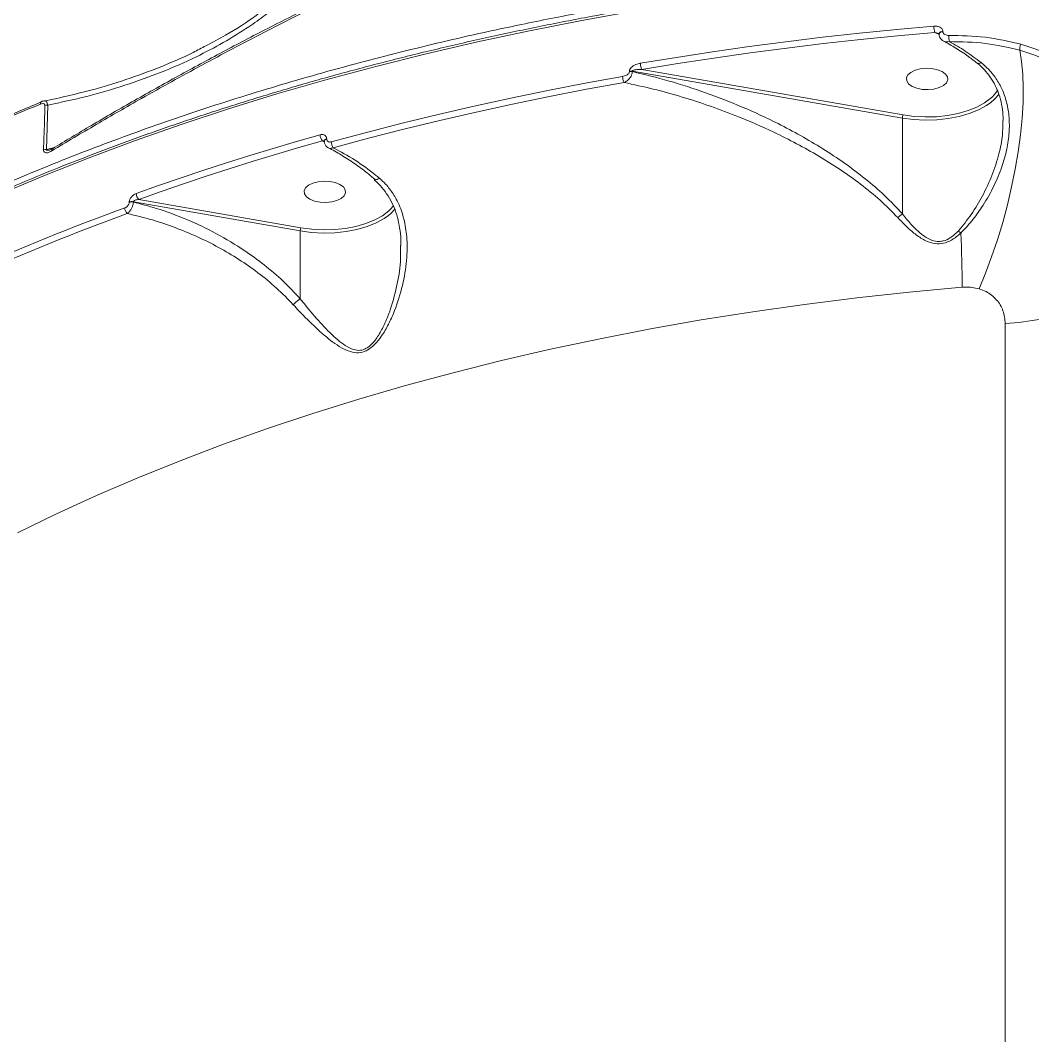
# Model space of a CAD drawing. Header units: millimetres. Extents: x -7151 to 6134, y -5040 to 5562.
# Drawn here: x -293.6 to -74.1, y 1730 to 1950 of the extents above; entities that cross this region are included whole.
import ezdxf

# ---------------------------------------------------------------- set-up
doc = ezdxf.new("R2010")
doc.units = ezdxf.units.MM
doc.layers.add('DIKOM_ОБЪЕКТ', color=7, linetype='Continuous')

msp = doc.modelspace()

# ---------------------------------------------------------------- linework, layer by layer
at = {"layer": 'DIKOM_ОБЪЕКТ', "color": 7, "linetype": 'Continuous', "lineweight": 15}
for p, q in [((-94.393, 1946.95), (-95.375, 1947.377)), ((-93.581, 1947.619), (-93.581, 1947.545)), ((-161.542, 1938.903), (-161.542, 1939.007)), ((-160.904, 1939.007), (-160.904, 1938.902)), ((-102.374, 1928.839), (-160.904, 1939.007)), ((-158.863, 1939.353), (-102.212, 1929.511)), ((-287.641, 1931.638), (-287.935, 1922.033)), ((-102.374, 1908.055), (-102.374, 1928.839)), ((-80.594, 1928.045), (-80.586, 1928.286)), ((-227.686, 1923.715), (-228.105, 1923.899)), ((-227.692, 1923.865), (-227.692, 1923.837)), ((-227.167, 1924.318), (-227.167, 1924.29)), ((-287.935, 1922.033), (-286.21, 1922.433)), ((-269.969, 1910.554), (-269.969, 1910.643)), ((-269.069, 1910.71), (-269.069, 1910.621)), ((-232.915, 1904.368), (-269.069, 1910.71)), ((-267.874, 1911.201), (-232.752, 1905.041)), ((-213.411, 1908.99), (-212.666, 1909.827)), ((-232.915, 1889.659), (-232.915, 1904.368)), ((-211.167, 1900.753), (-211.163, 1901.183)), ((-80.064, 1584.289), (-80.064, 1884.297))]:
    msp.add_line(p, q, dxfattribs=at)
at = {"layer": 'DIKOM_ОБЪЕКТ', "color": 7, "linetype": 'Continuous', "lineweight": 15, "flags": 128}
for points in [[(-160.331, 1952.073), (-171.838, 1950.003), (-183.224, 1947.761), (-194.478, 1945.35), (-205.591, 1942.771), (-216.555, 1940.028), (-227.36, 1937.122), (-237.996, 1934.056), (-248.455, 1930.832), (-258.728, 1927.453), (-268.806, 1923.922), (-278.681, 1920.242), (-288.345, 1916.416), (-297.789, 1912.447)], [(-159.176, 1940.699), (-151.365, 1941.983), (-143.507, 1943.188), (-135.605, 1944.314), (-127.662, 1945.361), (-119.68, 1946.327), (-111.664, 1947.213), (-103.615, 1948.018), (-95.537, 1948.742)], [(-95.375, 1947.377), (-103.434, 1946.655), (-111.463, 1945.851), (-119.461, 1944.968), (-127.423, 1944.003), (-135.348, 1942.959), (-143.231, 1941.836), (-151.071, 1940.634), (-158.863, 1939.353)], [(-94.424, 1947.111), (-94.388, 1947.249), (-94.273, 1947.383), (-94.09, 1947.495), (-93.853, 1947.576), (-93.581, 1947.619)], [(-94.424, 1947.038), (-94.388, 1947.174), (-94.273, 1947.308), (-94.09, 1947.42), (-93.853, 1947.501), (-93.581, 1947.545)], [(-94.424, 1947.097), (-94.424, 1947.104), (-94.424, 1947.111)], [(-76.946, 1943.518), (-76.531, 1941.088), (-76.268, 1938.373), (-76.159, 1935.399), (-76.204, 1932.196), (-76.404, 1928.795), (-76.757, 1925.231), (-77.259, 1921.537), (-77.905, 1917.752), (-78.689, 1913.912), (-79.603, 1910.054), (-80.638, 1906.218), (-81.784, 1902.441), (-83.029, 1898.76), (-84.361, 1895.211), (-85.768, 1891.831)], [(-94.771, 1939.314), (-93.765, 1938.906), (-93.022, 1938.368), (-92.603, 1937.745), (-92.542, 1937.086), (-92.844, 1936.445), (-93.484, 1935.874), (-94.411, 1935.419), (-95.55, 1935.116), (-96.807, 1934.991), (-98.082, 1935.054), (-99.271, 1935.299), (-100.278, 1935.707), (-101.021, 1936.244), (-101.44, 1936.868), (-101.501, 1937.527), (-101.199, 1938.168), (-100.559, 1938.739), (-99.632, 1939.194), (-98.493, 1939.497), (-97.235, 1939.621), (-95.96, 1939.559), (-94.771, 1939.314)], [(-226.195, 1923.679), (-218.556, 1925.739), (-210.837, 1927.718), (-203.041, 1929.615), (-195.171, 1931.429), (-187.23, 1933.159), (-179.221, 1934.805), (-171.149, 1936.366), (-163.017, 1937.841)], [(-162.718, 1936.535), (-170.832, 1935.063), (-178.887, 1933.505), (-186.877, 1931.863), (-194.801, 1930.136), (-202.654, 1928.326), (-210.433, 1926.434), (-218.135, 1924.459), (-225.757, 1922.404)], [(-82.87, 1933.461), (-82.108, 1934.321), (-81.696, 1934.939)], [(-83.22, 1932.221), (-84.157, 1931.556), (-85.882, 1930.608), (-87.869, 1929.807), (-90.069, 1929.171), (-92.432, 1928.715), (-94.902, 1928.45), (-97.421, 1928.382), (-99.932, 1928.513), (-102.374, 1928.839)], [(-102.212, 1929.511), (-99.844, 1929.195), (-97.41, 1929.068), (-94.967, 1929.134), (-92.572, 1929.391), (-90.281, 1929.833), (-88.147, 1930.45), (-86.221, 1931.227), (-84.548, 1932.146), (-83.166, 1933.185), (-82.87, 1933.461)], [(-268.447, 1912.48), (-263.619, 1914.195), (-258.744, 1915.876), (-253.824, 1917.521), (-248.861, 1919.131), (-243.854, 1920.705), (-238.805, 1922.242), (-233.714, 1923.744), (-228.584, 1925.208)], [(-228.105, 1923.899), (-233.223, 1922.438), (-238.302, 1920.94), (-243.339, 1919.406), (-248.334, 1917.836), (-253.286, 1916.23), (-258.194, 1914.589), (-263.057, 1912.912), (-267.874, 1911.201)], [(-225.312, 1914.843), (-224.305, 1914.435), (-223.562, 1913.898), (-223.143, 1913.274), (-223.082, 1912.615), (-223.384, 1911.974), (-224.025, 1911.403), (-224.952, 1910.948), (-226.09, 1910.645), (-227.348, 1910.52), (-228.623, 1910.583), (-229.812, 1910.828), (-230.819, 1911.236), (-231.562, 1911.773), (-231.981, 1912.397), (-232.042, 1913.056), (-231.74, 1913.697), (-231.099, 1914.268), (-230.172, 1914.723), (-229.034, 1915.026), (-227.776, 1915.151), (-226.501, 1915.088), (-225.312, 1914.843)], [(-213.761, 1907.75), (-214.698, 1907.085), (-216.423, 1906.138), (-218.41, 1905.336), (-220.61, 1904.7), (-222.972, 1904.244), (-225.442, 1903.979), (-227.962, 1903.911), (-230.472, 1904.042), (-232.915, 1904.368)], [(-232.752, 1905.041), (-230.384, 1904.724), (-227.95, 1904.597), (-225.507, 1904.663), (-223.112, 1904.92), (-220.821, 1905.362), (-218.688, 1905.979), (-216.762, 1906.756), (-215.088, 1907.675), (-213.706, 1908.715), (-213.411, 1908.99)], [(-212.335, 1909.134), (-213.273, 1908.158), (-213.761, 1907.75)], [(-89.41, 1892.183), (-100.877, 1891.121), (-112.277, 1889.88), (-123.598, 1888.46), (-134.829, 1886.863), (-145.961, 1885.09), (-156.982, 1883.143), (-167.883, 1881.024), (-178.653, 1878.735), (-189.283, 1876.278), (-199.763, 1873.655), (-210.082, 1870.868), (-220.232, 1867.921), (-230.202, 1864.815), (-239.983, 1861.555), (-249.567, 1858.142), (-258.945, 1854.581), (-268.107, 1850.873), (-277.045, 1847.024), (-285.752, 1843.036), (-294.218, 1838.913)]]:
    msp.add_lwpolyline(points, dxfattribs=at)
at = {"layer": 'DIKOM_ОБЪЕКТ', "color": 7, "linetype": 'Continuous', "lineweight": 15}
for centre, radius, start, end in [((-90.067, 1948.699), 5.47, 179.54186, 193.98113), ((-87.486, 1946.346), 4.802, 175.46143, 191.41177), ((-74.244, 1943.657), 2.705, 154.69549, 182.92825), ((-161.224, 1937.133), 1.901, 80.32139, 99.65722), ((-161.224, 1937.029), 1.901, 80.32139, 99.65722), ((-156.264, 1940.667), 2.912, 179.36867, 206.82945), ((-160.071, 1937.828), 2.946, 179.73495, 206.0389), ((-288.698, 1931.954), 0.545, 122.8086, 189.26177), ((-88.28, 1938.841), 8.333, 307.391, 325.08506), ((-287.697, 1929.844), 1.795, 88.19885, 108.82485), ((-100.963, 1928.855), 1.411, 152.25693, 180.61942), ((-226.581, 1925.198), 2.003, 179.70576, 220.44295), ((-227.115, 1923.729), 0.591, 95.07512, 167.34463), ((-227.113, 1923.696), 0.597, 95.24607, 166.13422), ((-224.111, 1923.682), 2.084, 180.08247, 217.83799), ((-288.034, 1920.26), 1.775, 86.81555, 107.66131), ((-286.339, 1921.87), 0.436, 134.89246, 199.9741), ((-266.721, 1912.486), 1.726, 180.19135, 228.09974), ((-269.389, 1908.928), 1.81, 79.83259, 108.68606), ((-269.389, 1908.84), 1.81, 79.83259, 108.68606), ((-116.389, 1481.745), 454.706, 109.86961, 119.01111), ((-116.196, 1481.453), 453.694, 109.86955, 119.01125), ((-269.183, 1909.4), 1.752, 180.60578, 226.10914), ((-231.505, 1904.384), 1.41, 152.22339, 180.61919), ((-114.723, 1879.159), 35.161, 44.70535, 45.88284), ((-317.404, 1891.748), 227.995, 0.10937, 3.05355), ((-84.526, 1951.675), 67.526, 273.78883, 287.11382)]:
    msp.add_arc(centre, radius, start, end, dxfattribs=at)
for points, knots in [([(-253.108, 2213.09), (-256.838, 2210.468), (-266.962, 2203.35), (-283.178, 2191.459), (-301.594, 2177.377), (-319.52, 2163.044), (-336.881, 2148.534), (-353.592, 2133.911), (-369.596, 2119.222), (-384.852, 2104.489), (-399.349, 2089.737), (-413.049, 2075.014), (-425.889, 2060.387), (-437.809, 2045.924), (-448.762, 2031.673), (-458.712, 2017.661), (-467.659, 2003.908), (-475.588, 1990.453), (-482.461, 1977.358), (-488.245, 1964.686), (-492.912, 1952.48), (-496.435, 1940.768), (-498.818, 1929.567), (-500.106, 1918.882), (-500.142, 1908.852), (-499.69, 1902.103), (-498.89, 1898.908), (-498.822, 1898.636)], [0, 0, 0, 0, 0.0245701, 0.0666936, 0.1089496, 0.1512736, 0.1935975, 0.2358536, 0.277977, 0.3201005, 0.3623564, 0.4046804, 0.4470042, 0.4892603, 0.5313838, 0.5735066, 0.6157623, 0.6580857, 0.700409, 0.7426646, 0.7847876, 0.8269108, 0.8691669, 0.9114903, 0.953814, 0.99607, 1, 1, 1, 1]), ([(-269.657, 2202.087), (-271.797, 2200.538), (-277.034, 2196.744), (-285.238, 2190.638), (-294.266, 2183.793), (-303.142, 2176.91), (-311.874, 2169.991), (-320.465, 2163.033), (-328.917, 2156.033), (-337.233, 2148.989), (-345.415, 2141.901), (-353.465, 2134.764), (-361.386, 2127.577), (-369.17, 2120.347), (-376.793, 2113.096), (-384.221, 2105.856), (-391.435, 2098.644), (-398.431, 2091.466), (-405.212, 2084.317), (-411.782, 2077.196), (-418.143, 2070.1), (-424.297, 2063.027), (-430.246, 2055.974), (-435.99, 2048.942), (-441.533, 2041.925), (-446.87, 2034.927), (-451.992, 2027.965), (-456.873, 2021.067), (-461.497, 2014.257), (-465.858, 2007.545), (-469.959, 2000.927), (-473.803, 1994.399), (-477.391, 1987.959), (-480.724, 1981.605), (-483.804, 1975.336), (-486.63, 1969.149), (-489.204, 1963.044), (-491.524, 1957.019), (-493.586, 1951.085), (-495.383, 1945.264), (-496.904, 1939.581), (-498.148, 1934.044), (-499.115, 1928.654), (-499.805, 1923.409), (-500.222, 1918.305), (-500.361, 1913.344), (-500.233, 1908.518), (-499.801, 1903.848), (-499.384, 1900.647), (-499.031, 1899.048), (-499, 1898.909)], [0, 0, 0, 0, 0.0148391, 0.0363255, 0.0577124, 0.0790248, 0.100287, 0.1215228, 0.142757, 0.1640091, 0.1853, 0.2066536, 0.228095, 0.2496477, 0.2712483, 0.2927749, 0.3141948, 0.3355338, 0.356815, 0.3780639, 0.3993039, 0.4205573, 0.4418429, 0.4631846, 0.4846069, 0.5061339, 0.5277484, 0.5493324, 0.5707976, 0.5921746, 0.6134879, 0.6347617, 0.656021, 0.6772888, 0.6985818, 0.719924, 0.7413394, 0.7628519, 0.7844716, 0.8060882, 0.8276031, 0.8490186, 0.8703575, 0.891642, 0.9128938, 0.9341347, 0.9553851, 0.9766598, 0.9979803, 1, 1, 1, 1]), ([(-261.042, 2111.974), (-265.853, 2108.016), (-275.477, 2100.102), (-289.441, 2088.018), (-303.024, 2075.804), (-316.615, 2063.044), (-330.079, 2049.803), (-343.301, 2036.126), (-355.922, 2022.356), (-367.869, 2008.542), (-379.081, 1994.737), (-389.201, 1981.392), (-398.247, 1968.543), (-406.26, 1956.213), (-413.469, 1944.062), (-419.812, 1932.146), (-425.244, 1920.513), (-429.741, 1909.181), (-433.235, 1898.216), (-435.694, 1887.616), (-437.039, 1877.563), (-437.265, 1868.279), (-436.387, 1859.829), (-434.852, 1852.886), (-433.177, 1848.981), (-432.497, 1847.394)], [0, 0, 0, 0, 0.0400048, 0.0800096, 0.1204125, 0.1608154, 0.2054798, 0.2501788, 0.2948426, 0.3408233, 0.3868418, 0.4328217, 0.476081, 0.5193729, 0.5626315, 0.6071388, 0.651682, 0.6961891, 0.742306, 0.7884231, 0.8352025, 0.8819818, 0.9259178, 0.9698883, 1, 1, 1, 1]), ([(-102.083, 1992.001), (-95.899, 1992.5), (-83.522, 1993.5), (-64.779, 1994.416), (-45.967, 1994.901), (-26.863, 1994.912), (-7.509, 1994.43), (12.052, 1993.436), (31.504, 1991.938), (51.434, 1989.875), (71.784, 1987.176), (92.479, 1983.786), (112.821, 1979.809), (132.714, 1975.262), (152.064, 1970.164), (170.784, 1964.532), (188.831, 1958.365), (206.192, 1951.687), (222.837, 1944.514), (238.691, 1936.881), (253.674, 1928.821), (267.732, 1920.366), (280.779, 1911.508), (291.873, 1903.159), (298.156, 1897.625), (300.804, 1895.294)], [0, 0, 0, 0, 0.0399294, 0.0799071, 0.1198843, 0.159814, 0.2013809, 0.2430022, 0.2846231, 0.3261902, 0.3719344, 0.4178237, 0.4637866, 0.5097492, 0.5556377, 0.6013814, 0.6469735, 0.69271, 0.7385203, 0.78433, 0.8300661, 0.8756579, 0.9211413, 0.9667684, 1, 1, 1, 1]), ([(-407.167, 1855.844), (-405.65, 1859.034), (-402.358, 1865.96), (-395.724, 1876.347), (-387.778, 1886.797), (-378.807, 1896.743), (-368.977, 1906.184), (-358.018, 1915.392), (-345.927, 1924.33), (-332.722, 1932.963), (-318.78, 1941.058), (-304.191, 1948.614), (-289.052, 1955.636), (-273.037, 1962.291), (-256.152, 1968.531), (-238.486, 1974.377), (-226.19, 1977.847), (-220.045, 1979.581)], [0, 0, 0, 0, 0.0602335, 0.1307417, 0.2012505, 0.2674731, 0.3337477, 0.3999719, 0.4681249, 0.5363337, 0.604488, 0.6695131, 0.7345855, 0.7996115, 0.8663909, 0.9332204, 1, 1, 1, 1]), ([(-28.563, 1963.65), (-30.584, 1963.643), (-36.443, 1963.623), (-46.138, 1963.465), (-57.637, 1963.122), (-69.113, 1962.616), (-80.558, 1961.947), (-91.963, 1961.117), (-103.32, 1960.126), (-114.62, 1958.975), (-125.854, 1957.665), (-137.015, 1956.196), (-148.094, 1954.57), (-159.082, 1952.787), (-169.971, 1950.85), (-180.753, 1948.76), (-191.42, 1946.518), (-201.964, 1944.126), (-212.377, 1941.585), (-222.652, 1938.899), (-232.78, 1936.067), (-242.753, 1933.094), (-252.565, 1929.98), (-262.208, 1926.729), (-271.675, 1923.342), (-280.958, 1919.822), (-290.052, 1916.173), (-298.948, 1912.395), (-307.64, 1908.493), (-316.122, 1904.469), (-324.387, 1900.326), (-332.429, 1896.067), (-340.242, 1891.696), (-347.82, 1887.215), (-355.157, 1882.628), (-362.249, 1877.938), (-369.088, 1873.149), (-375.671, 1868.265), (-381.992, 1863.288), (-388.046, 1858.223), (-393.829, 1853.074), (-399.336, 1847.843), (-404.564, 1842.537), (-409.507, 1837.157), (-414.163, 1831.709), (-418.527, 1826.196), (-422.597, 1820.623), (-426.368, 1814.994), (-429.842, 1809.314), (-432.995, 1803.584), (-435.333, 1798.966), (-436.51, 1796.245), (-436.849, 1795.463)], [0, 0, 0, 0, 0.0107552, 0.0311878, 0.0516215, 0.0720552, 0.0924884, 0.1129222, 0.1333561, 0.15379, 0.1742241, 0.1946587, 0.215093, 0.2355279, 0.2559631, 0.2763984, 0.2968343, 0.3172703, 0.3377071, 0.358144, 0.3785814, 0.3990192, 0.4194577, 0.4398966, 0.4603357, 0.4807758, 0.5012164, 0.5216576, 0.5420996, 0.5625417, 0.5829848, 0.6034285, 0.6238725, 0.6443172, 0.664762, 0.6852075, 0.705653, 0.7260988, 0.7465444, 0.7669897, 0.7874344, 0.8078782, 0.8283208, 0.8487617, 0.8692001, 0.8896363, 0.9100693, 0.9304984, 0.9509232, 0.9713434, 0.9917579, 1, 1, 1, 1]), ([(-170.269, 1952.01), (-165.948, 1952.79), (-154.306, 1954.89), (-134.999, 1957.79), (-112.336, 1960.541), (-89.184, 1962.654), (-65.614, 1964.107), (-41.696, 1964.873), (-17.958, 1964.938), (5.523, 1964.318), (28.677, 1963.042), (51.882, 1961.092), (75.057, 1958.443), (98.119, 1955.089), (120.56, 1951.104), (142.319, 1946.515), (163.348, 1941.364), (183.991, 1935.568), (204.158, 1929.118), (223.764, 1922.021), (242.379, 1914.434), (259.962, 1906.395), (276.496, 1897.95), (292.25, 1888.961), (307.134, 1879.436), (321.074, 1869.397), (333.764, 1859.064), (345.189, 1848.481), (355.36, 1837.693), (364.461, 1826.526), (372.341, 1814.996), (378.357, 1804.631), (381.158, 1798.09), (382.239, 1795.567)], [0, 0, 0, 0, 0.0192582, 0.0518831, 0.0845332, 0.117158, 0.1507303, 0.1843303, 0.2179029, 0.2505276, 0.2831773, 0.3158024, 0.3493748, 0.3829745, 0.4165472, 0.449172, 0.4818217, 0.5144468, 0.5480193, 0.5816191, 0.6151914, 0.6478161, 0.6804664, 0.7130911, 0.7466635, 0.7802634, 0.8138358, 0.8464606, 0.8791105, 0.9117353, 0.9453077, 0.9789074, 1, 1, 1, 1]), ([(-230.201, 1961.533), (-230.584, 1961.01), (-231.778, 1959.379), (-234.057, 1956.803), (-237.129, 1953.865), (-240.477, 1951.12), (-244.604, 1948.165), (-249.558, 1945.116), (-255.875, 1941.814), (-262.99, 1938.695), (-270.949, 1935.846), (-279.164, 1933.435), (-284.815, 1932.237), (-287.641, 1931.638)], [0, 0, 0, 0, 0.0310676, 0.0969225, 0.1628034, 0.2303647, 0.2979402, 0.3965511, 0.4957335, 0.6204818, 0.7452523, 0.8726235, 1, 1, 1, 1]), ([(-253.37, 1944.508), (-251.925, 1945.249), (-248.111, 1947.205), (-242.358, 1950.999), (-237.271, 1955.128), (-233.604, 1958.835), (-232.014, 1960.885), (-231.219, 1961.91)], [0, 0, 0, 0, 0.1673423, 0.4418188, 0.7176943, 0.8588784, 1, 1, 1, 1]), ([(-232.414, 1952.079), (-234.928, 1950.816), (-240.757, 1947.887), (-249.731, 1943.178), (-259.365, 1937.972), (-268.855, 1932.658), (-277.971, 1927.397), (-283.832, 1923.867), (-286.644, 1922.174)], [0, 0, 0, 0, 0.1330748, 0.3084071, 0.48403, 0.6601354, 0.8369175, 1, 1, 1, 1]), ([(-436.925, 1796.815), (-436.787, 1797.165), (-435.105, 1801.433), (-430.697, 1809.481), (-423.566, 1821.014), (-414.963, 1832.412), (-405.061, 1843.65), (-394.03, 1854.476), (-381.946, 1864.864), (-368.893, 1874.796), (-354.659, 1884.434), (-339.242, 1893.731), (-322.669, 1902.646), (-306.038, 1910.628), (-289.56, 1917.739), (-273.409, 1924.051), (-256.627, 1929.977), (-239.251, 1935.492), (-221.471, 1940.541), (-203.375, 1945.1), (-186.956, 1948.777), (-176.437, 1950.823), (-172.153, 1951.657)], [0, 0, 0, 0, 0.0049824, 0.0607473, 0.1164693, 0.1738099, 0.231197, 0.2885376, 0.3442597, 0.4000244, 0.4557466, 0.5130871, 0.5704745, 0.6278152, 0.6763108, 0.7248634, 0.7734157, 0.8224281, 0.8714411, 0.9192196, 0.9671062, 1, 1, 1, 1]), ([(-232.444, 1951.611), (-233.012, 1951.327), (-235.85, 1949.904), (-243.182, 1946.17), (-254.297, 1940.317), (-266.335, 1933.675), (-277.155, 1927.473), (-283.551, 1923.638), (-286.749, 1921.721)], [0, 0, 0, 0, 0.0299863, 0.1499461, 0.3900566, 0.630166, 0.8150836, 1, 1, 1, 1]), ([(-95.537, 1948.742), (-95.333, 1948.747), (-94.889, 1948.758), (-94.298, 1948.589), (-93.871, 1948.302), (-93.627, 1947.974), (-93.597, 1947.738), (-93.581, 1947.619)], [0, 0, 0, 0, 0.2267579, 0.4919681, 0.6959497, 0.8477322, 1, 1, 1, 1]), ([(-94.572, 1947.141), (-94.704, 1947.193), (-94.968, 1947.297), (-95.24, 1947.35), (-95.375, 1947.377)], [0, 0, 0, 0, 0.4999529, 1, 1, 1, 1]), ([(-93.581, 1947.545), (-93.577, 1947.49), (-93.564, 1947.351), (-93.44, 1947.133), (-93.174, 1946.911), (-92.768, 1946.748), (-92.439, 1946.734), (-92.273, 1946.726)], [0, 0, 0, 0, 0.1033688, 0.2624744, 0.4611771, 0.728165, 1, 1, 1, 1]), ([(-94.572, 1947.142), (-94.565, 1947.14), (-94.507, 1947.122), (-94.446, 1947.076), (-94.406, 1947.036), (-94.409, 1947.042), (-94.41, 1947.043)], [0, 0, 0, 0, 0.05333987, 0.48606101, 0.84283058, 1, 1, 1, 1]), ([(-94.404, 1947.038), (-94.397, 1946.869), (-94.382, 1946.512), (-94.099, 1946.036), (-93.767, 1945.692), (-93.507, 1945.572), (-93.418, 1945.531)], [0, 0, 0, 0, 0.2601073, 0.5523411, 0.8456833, 1, 1, 1, 1]), ([(-93.433, 1945.503), (-92.557, 1945.018), (-90.744, 1944.015), (-88.298, 1942.393), (-86.762, 1941.189), (-86.13, 1940.694)], [0, 0, 0, 0, 0.3552305, 0.7350041, 1, 1, 1, 1]), ([(-92.193, 1945.396), (-92.431, 1945.361), (-92.885, 1945.294), (-93.251, 1945.449), (-93.424, 1945.523)], [0, 0, 0, 0, 0.52545016, 1, 1, 1, 1]), ([(-92.273, 1946.726), (-89.646, 1946.697), (-84.325, 1946.637), (-79.256, 1945.426), (-76.69, 1944.813)], [0, 0, 0, 0, 0.493795, 1, 1, 1, 1]), ([(-92.193, 1945.396), (-91.033, 1944.737), (-88.701, 1943.411), (-86.441, 1941.719), (-85.305, 1940.868)], [0, 0, 0, 0, 0.4973266, 1, 1, 1, 1]), ([(-76.946, 1943.518), (-79.394, 1944.107), (-84.35, 1945.299), (-89.557, 1945.364), (-92.193, 1945.396)], [0, 0, 0, 0, 0.4937342, 1, 1, 1, 1]), ([(-280.574, 1934.325), (-279.82, 1934.504), (-276.48, 1935.296), (-270.689, 1937.111), (-263.276, 1939.826), (-257.474, 1942.282), (-254.283, 1944.013), (-253.37, 1944.508)], [0, 0, 0, 0, 0.0789761, 0.3500902, 0.6208623, 0.8915913, 1, 1, 1, 1]), ([(-64.005, 1937.675), (-65.996, 1938.868), (-70.025, 1941.284), (-74.621, 1942.768), (-76.946, 1943.518)], [0, 0, 0, 0, 0.4941695, 1, 1, 1, 1]), ([(-76.69, 1944.813), (-74.368, 1944.067), (-69.669, 1942.558), (-65.545, 1940.098), (-63.459, 1938.853)], [0, 0, 0, 0, 0.4941732, 1, 1, 1, 1]), ([(-85.305, 1940.868), (-84.627, 1940.27), (-83.254, 1939.058), (-81.652, 1936.854), (-80.409, 1934.393), (-79.559, 1931.622), (-79.143, 1928.578), (-79.202, 1925.183), (-79.787, 1921.558), (-80.968, 1917.606), (-82.75, 1913.509), (-84.937, 1909.757), (-87.247, 1906.491), (-88.901, 1904.763), (-89.733, 1903.893)], [0, 0, 0, 0, 0.0668889, 0.1355736, 0.2055399, 0.2771158, 0.3560571, 0.4367283, 0.528016, 0.6212588, 0.7279988, 0.8370981, 0.9179817, 1, 1, 1, 1]), ([(-86.117, 1940.736), (-86.058, 1940.698), (-85.927, 1940.614), (-85.635, 1940.691), (-85.41, 1940.804), (-85.321, 1940.858), (-85.305, 1940.868)], [0, 0, 0, 0, 0.3371895, 0.7497486, 0.9540833, 1, 1, 1, 1]), ([(-163.017, 1937.841), (-162.74, 1937.91), (-162.342, 1938.01), (-161.894, 1938.296), (-161.676, 1938.517), (-161.56, 1938.727), (-161.548, 1938.848), (-161.542, 1938.903)], [0, 0, 0, 0, 0.4370921, 0.6288458, 0.7908322, 0.906042, 1, 1, 1, 1]), ([(-160.904, 1938.902), (-160.914, 1938.794), (-160.935, 1938.557), (-161.077, 1938.134), (-161.343, 1937.657), (-161.792, 1937.125), (-162.278, 1936.746), (-162.615, 1936.584), (-162.718, 1936.535)], [0, 0, 0, 0, 0.1132706, 0.2470957, 0.4203853, 0.6073881, 0.880127, 1, 1, 1, 1]), ([(-161.542, 1939.007), (-161.533, 1939.093), (-161.513, 1939.284), (-161.325, 1939.616), (-160.967, 1939.977), (-160.295, 1940.397), (-159.659, 1940.611), (-159.229, 1940.689), (-159.176, 1940.699)], [0, 0, 0, 0, 0.09278145, 0.20615574, 0.36927424, 0.57240514, 0.94716402, 1, 1, 1, 1]), ([(-158.863, 1939.353), (-159.229, 1939.358), (-159.754, 1939.365), (-160.378, 1939.282), (-160.686, 1939.202), (-160.845, 1939.118), (-160.894, 1939.054), (-160.904, 1939.024), (-160.904, 1939.009), (-160.904, 1939.007)], [0, 0, 0, 0, 0.5027871, 0.7219271, 0.8722019, 0.9514771, 0.9757447, 0.996156, 1, 1, 1, 1]), ([(-160.904, 1938.902), (-158.246, 1938.258), (-152.929, 1936.968), (-144.979, 1934.376), (-137.082, 1931.311), (-128.545, 1927.361), (-121.149, 1923.241), (-114.913, 1919.123), (-110.421, 1915.746), (-106.151, 1912.105), (-103.639, 1909.405), (-102.376, 1908.048)], [0, 0, 0, 0, 0.1245787, 0.2491566, 0.3764187, 0.5036653, 0.6677215, 0.7510843, 0.8344264, 0.9167831, 1, 1, 1, 1]), ([(-86.129, 1940.717), (-86.107, 1940.701), (-85.522, 1940.29), (-84.561, 1939.294), (-83.263, 1937.716), (-82.203, 1935.919), (-81.381, 1933.938), (-80.829, 1931.78), (-80.545, 1929.882), (-80.555, 1928.685), (-80.558, 1928.281)], [0, 0, 0, 0, 0.0056443, 0.1459747, 0.29002, 0.4403105, 0.5946013, 0.752797, 0.9165845, 1, 1, 1, 1]), ([(-103.374, 1907.268), (-104.625, 1908.543), (-107.141, 1911.109), (-111.379, 1914.535), (-115.826, 1917.706), (-122.041, 1921.602), (-129.396, 1925.484), (-137.313, 1928.944), (-143.962, 1931.443), (-150.142, 1933.445), (-156.398, 1935.183), (-160.611, 1936.084), (-162.718, 1936.535)], [0, 0, 0, 0, 0.0803034, 0.1615655, 0.242143, 0.3227395, 0.4866045, 0.6103972, 0.7072131, 0.8040251, 0.9020135, 1, 1, 1, 1]), ([(-280.533, 1934.34), (-281.323, 1934.129), (-283.946, 1933.43), (-286.623, 1932.903), (-288.493, 1932.535)], [0, 0, 0, 0, 0.3012985, 1, 1, 1, 1]), ([(-329.015, 1913.672), (-328.672, 1913.862), (-324.343, 1916.247), (-315.501, 1920.593), (-302.508, 1926.702), (-293.385, 1930.521), (-288.823, 1932.43)], [0, 0, 0, 0, 0.0277833, 0.35033704, 0.67517058, 1, 1, 1, 1]), ([(-288.276, 1931.543), (-288.28, 1931.599), (-288.287, 1931.716), (-288.372, 1931.86), (-288.522, 1931.958), (-288.812, 1932.005), (-289.064, 1931.923), (-289.235, 1931.867)], [0, 0, 0, 0, 0.12119456, 0.25235666, 0.41160345, 0.59936496, 1, 1, 1, 1]), ([(-288.507, 1932.544), (-288.584, 1932.534), (-288.751, 1932.513), (-288.906, 1932.441), (-288.989, 1932.402)], [0, 0, 0, 0, 0.4570736, 1, 1, 1, 1]), ([(-288.494, 1932.539), (-288.458, 1932.552), (-288.274, 1932.623), (-287.992, 1932.483), (-287.732, 1932.132), (-287.668, 1931.788), (-287.641, 1931.638)], [0, 0, 0, 0, 0.088377, 0.4501732, 0.7600131, 1, 1, 1, 1]), ([(-289.235, 1931.867), (-293.769, 1929.966), (-302.837, 1926.165), (-315.859, 1920.081), (-328.477, 1913.745), (-336.451, 1909.283), (-340.438, 1907.053)], [0, 0, 0, 0, 0.2491219, 0.4982433, 0.749123, 1, 1, 1, 1]), ([(-288.572, 1921.952), (-288.546, 1922.537), (-288.416, 1925.464), (-288.323, 1928.661), (-288.281, 1931.274), (-288.276, 1931.543)], [0, 0, 0, 0, 0.1831693, 0.9158751, 1, 1, 1, 1]), ([(-90.246, 1904.401), (-89.275, 1905.565), (-87.309, 1907.92), (-84.929, 1912.007), (-82.859, 1916.402), (-81.422, 1920.843), (-80.613, 1924.773), (-80.6, 1927.08), (-80.594, 1928.045)], [0, 0, 0, 0, 0.1717297, 0.3474284, 0.5328054, 0.7223101, 0.883865, 1, 1, 1, 1]), ([(-228.584, 1925.208), (-228.449, 1925.236), (-228.16, 1925.295), (-227.758, 1925.224), (-227.43, 1925.025), (-227.21, 1924.718), (-227.182, 1924.452), (-227.167, 1924.318)], [0, 0, 0, 0, 0.1890329, 0.4044831, 0.6068341, 0.8033707, 1, 1, 1, 1]), ([(-227.695, 1923.83), (-227.759, 1923.85), (-227.891, 1923.892), (-228.033, 1923.897), (-228.105, 1923.899)], [0, 0, 0, 0, 0.4847841, 1, 1, 1, 1]), ([(-227.677, 1923.838), (-227.682, 1923.792), (-227.706, 1923.539), (-227.548, 1923.08), (-227.225, 1922.608), (-226.911, 1922.453), (-226.795, 1922.396)], [0, 0, 0, 0, 0.0749766, 0.4171971, 0.7841633, 1, 1, 1, 1]), ([(-227.167, 1924.29), (-227.158, 1924.199), (-227.138, 1924.018), (-226.988, 1923.809), (-226.764, 1923.672), (-226.487, 1923.621), (-226.288, 1923.661), (-226.195, 1923.679)], [0, 0, 0, 0, 0.1951174, 0.3900974, 0.5932238, 0.8111133, 1, 1, 1, 1]), ([(-286.749, 1921.721), (-287.062, 1921.558), (-287.509, 1921.326), (-288.065, 1921.288), (-288.36, 1921.387), (-288.528, 1921.598), (-288.575, 1921.794), (-288.573, 1921.919), (-288.572, 1921.952)], [0, 0, 0, 0, 0.4030044, 0.5733194, 0.7451136, 0.8533651, 0.9617261, 1, 1, 1, 1]), ([(-287.935, 1922.033), (-287.942, 1922.02), (-287.956, 1921.996), (-287.966, 1921.957), (-287.962, 1921.927), (-287.948, 1921.902), (-287.921, 1921.877), (-287.813, 1921.839), (-287.589, 1921.851), (-287.37, 1921.884), (-287.239, 1921.919), (-287.217, 1921.925)], [0, 0, 0, 0, 0.0482308, 0.0980778, 0.1482515, 0.1638625, 0.2179767, 0.2898718, 0.5743381, 0.9300667, 1, 1, 1, 1]), ([(-286.651, 1922.183), (-286.7, 1922.152), (-286.867, 1922.045), (-287.076, 1921.957), (-287.184, 1921.933), (-287.21, 1921.928)], [0, 0, 0, 0, 0.2411522, 0.8154511, 1, 1, 1, 1]), ([(-226.806, 1922.362), (-226.706, 1922.315), (-225.654, 1921.821), (-223.648, 1920.636), (-220.822, 1918.785), (-218.506, 1917.067), (-217.17, 1915.901), (-216.733, 1915.519)], [0, 0, 0, 0, 0.0291551, 0.3074314, 0.5861225, 0.8646495, 1, 1, 1, 1]), ([(-225.757, 1922.404), (-225.91, 1922.354), (-226.242, 1922.246), (-226.607, 1922.257), (-226.76, 1922.367), (-226.792, 1922.389)], [0, 0, 0, 0, 0.4072092, 0.8788951, 1, 1, 1, 1]), ([(-225.757, 1922.404), (-224.17, 1921.544), (-221.059, 1919.857), (-217.749, 1917.44), (-216.033, 1916.03), (-215.76, 1915.806)], [0, 0, 0, 0, 0.4665296, 0.915009, 1, 1, 1, 1]), ([(-215.76, 1915.806), (-215.294, 1915.381), (-214.166, 1914.353), (-212.697, 1912.417), (-211.268, 1909.746), (-210.223, 1906.462), (-209.645, 1902.2), (-209.802, 1897.273), (-210.811, 1891.824), (-212.3, 1887.305), (-213.91, 1883.788), (-215.359, 1881.366), (-216.924, 1879.479), (-218.589, 1878.286), (-220.327, 1877.842), (-222.173, 1878.154), (-224.019, 1879.032), (-226.524, 1880.72), (-229.572, 1883.369), (-232.402, 1886.19), (-234.007, 1887.93), (-234.418, 1888.376)], [0, 0, 0, 0, 0.0311463, 0.0753832, 0.1207356, 0.1821147, 0.245386, 0.3302603, 0.4176092, 0.5065772, 0.5523793, 0.5980998, 0.638397, 0.6670912, 0.6962029, 0.7286718, 0.7668114, 0.8059873, 0.8877655, 0.9712463, 1, 1, 1, 1]), ([(-216.847, 1915.399), (-216.668, 1915.251), (-215.916, 1914.634), (-214.801, 1913.334), (-213.527, 1911.508), (-212.518, 1909.488), (-211.8, 1907.334), (-211.322, 1904.963), (-211.064, 1902.906), (-211.067, 1901.59), (-211.068, 1901.177)], [0, 0, 0, 0, 0.0439203, 0.1837536, 0.3277424, 0.473495, 0.6176152, 0.7602905, 0.9249098, 1, 1, 1, 1]), ([(-215.76, 1915.806), (-215.78, 1915.792), (-215.941, 1915.68), (-216.236, 1915.521), (-216.559, 1915.443), (-216.668, 1915.528), (-216.716, 1915.564)], [0, 0, 0, 0, 0.04645227, 0.3750577, 0.72872515, 1, 1, 1, 1]), ([(-269.969, 1910.643), (-269.966, 1910.704), (-269.955, 1910.916), (-269.82, 1911.304), (-269.507, 1911.768), (-269.039, 1912.208), (-268.656, 1912.384), (-268.447, 1912.48)], [0, 0, 0, 0, 0.07961371, 0.27571063, 0.47076671, 0.71050768, 1, 1, 1, 1]), ([(-270.935, 1909.382), (-270.796, 1909.447), (-270.55, 1909.561), (-270.253, 1909.845), (-270.061, 1910.135), (-269.977, 1910.38), (-269.971, 1910.514), (-269.969, 1910.554)], [0, 0, 0, 0, 0.30261346, 0.53468875, 0.72546216, 0.91713446, 1, 1, 1, 1]), ([(-269.069, 1910.621), (-269.075, 1910.541), (-269.093, 1910.275), (-269.216, 1909.788), (-269.481, 1909.18), (-269.855, 1908.617), (-270.185, 1908.288), (-270.368, 1908.159), (-270.397, 1908.138)], [0, 0, 0, 0, 0.0891775, 0.2936752, 0.4896274, 0.7164144, 0.9546344, 1, 1, 1, 1]), ([(-267.874, 1911.201), (-268.036, 1911.186), (-268.322, 1911.16), (-268.681, 1911.057), (-268.902, 1910.948), (-269.012, 1910.85), (-269.061, 1910.779), (-269.067, 1910.73), (-269.069, 1910.71)], [0, 0, 0, 0, 0.3508844, 0.6182266, 0.8029061, 0.8793866, 0.9492276, 1, 1, 1, 1]), ([(-269.069, 1910.621), (-267.41, 1910.189), (-263.508, 1909.173), (-257.453, 1906.924), (-251.021, 1903.869), (-245.43, 1900.518), (-240.641, 1897.029), (-236.565, 1893.568), (-234.132, 1890.96), (-232.916, 1889.657)], [0, 0, 0, 0, 0.1234099, 0.2903395, 0.4577881, 0.6246111, 0.7465477, 0.8732957, 1, 1, 1, 1]), ([(-234.418, 1888.376), (-235.606, 1889.6), (-237.997, 1892.064), (-241.993, 1895.32), (-246.204, 1898.262), (-250.593, 1900.855), (-255.211, 1903.164), (-260.01, 1905.148), (-265.094, 1906.876), (-268.581, 1907.706), (-270.397, 1908.138)], [0, 0, 0, 0, 0.1236833, 0.2488937, 0.3689555, 0.490746, 0.6125466, 0.7380572, 0.8635718, 1, 1, 1, 1]), ([(-102.376, 1908.048), (-102.538, 1907.935), (-102.831, 1907.73), (-103.178, 1907.442), (-103.343, 1907.296), (-103.374, 1907.268)], [0, 0, 0, 0, 0.49937083, 0.90722766, 1, 1, 1, 1]), ([(-102.376, 1908.048), (-102.376, 1908.049), (-102.375, 1908.05), (-102.374, 1908.052), (-102.374, 1908.054), (-102.374, 1908.055)], [0, 0, 0, 0, 0.3009522, 0.6791041, 1, 1, 1, 1]), ([(-102.374, 1908.055), (-101.764, 1907.304), (-100.649, 1905.932), (-98.875, 1904.12), (-97.127, 1902.789), (-95.407, 1902.066), (-94.195, 1902.05), (-93.111, 1902.277), (-91.762, 1902.92), (-90.805, 1903.856), (-90.246, 1904.401)], [0, 0, 0, 0, 0.1920659, 0.3511804, 0.5094891, 0.6344294, 0.7186483, 0.7420937, 0.8495976, 1, 1, 1, 1]), ([(-89.733, 1903.893), (-90.371, 1903.354), (-91.483, 1902.414), (-93.431, 1901.598), (-95.401, 1901.511), (-97.443, 1902.21), (-99.423, 1903.476), (-101.428, 1905.211), (-102.691, 1906.546), (-103.374, 1907.268)], [0, 0, 0, 0, 0.1507827, 0.262521, 0.3758054, 0.5043397, 0.6598359, 0.8160183, 1, 1, 1, 1]), ([(-232.915, 1889.659), (-232.541, 1889.194), (-231.108, 1887.411), (-228.559, 1884.449), (-225.844, 1881.635), (-223.574, 1879.772), (-221.942, 1878.783), (-220.343, 1878.382), (-219.272, 1878.602), (-218.332, 1879.039), (-217.199, 1879.934), (-215.843, 1881.801), (-214.596, 1884.176), (-213.186, 1887.704), (-211.943, 1892.205), (-211.119, 1896.922), (-211.154, 1899.725), (-211.167, 1900.753)], [0, 0, 0, 0, 0.0410703, 0.1572892, 0.2754469, 0.3282013, 0.3819019, 0.4245799, 0.4558317, 0.4620034, 0.4994153, 0.5539219, 0.6164823, 0.6791577, 0.8083531, 0.9297184, 1, 1, 1, 1]), ([(-85.768, 1891.831), (-86.748, 1892.033), (-87.831, 1892.256), (-89.074, 1892.208), (-89.295, 1892.192), (-89.41, 1892.183)], [0, 0, 0, 0, 0.8217846, 0.9078701, 1, 1, 1, 1]), ([(-80.064, 1884.297), (-80.161, 1885.245), (-80.353, 1887.122), (-81.869, 1889.54), (-83.794, 1891.115), (-85.248, 1891.642), (-85.768, 1891.831)], [0, 0, 0, 0, 0.2885592, 0.5716235, 0.8470468, 1, 1, 1, 1]), ([(-232.916, 1889.657), (-233.078, 1889.541), (-233.402, 1889.309), (-233.881, 1888.9), (-234.216, 1888.584), (-234.371, 1888.425), (-234.418, 1888.376)], [0, 0, 0, 0, 0.3252375, 0.650542, 0.8925192, 1, 1, 1, 1]), ([(-232.916, 1889.657), (-232.915, 1889.657), (-232.915, 1889.657), (-232.915, 1889.658), (-232.915, 1889.659), (-232.915, 1889.659)], [0, 0, 0, 0, 0.295041, 0.6828008, 1, 1, 1, 1])]:
    msp.add_open_spline(points, degree=3, knots=knots, dxfattribs=at)

doc.saveas('drawing.dxf')
